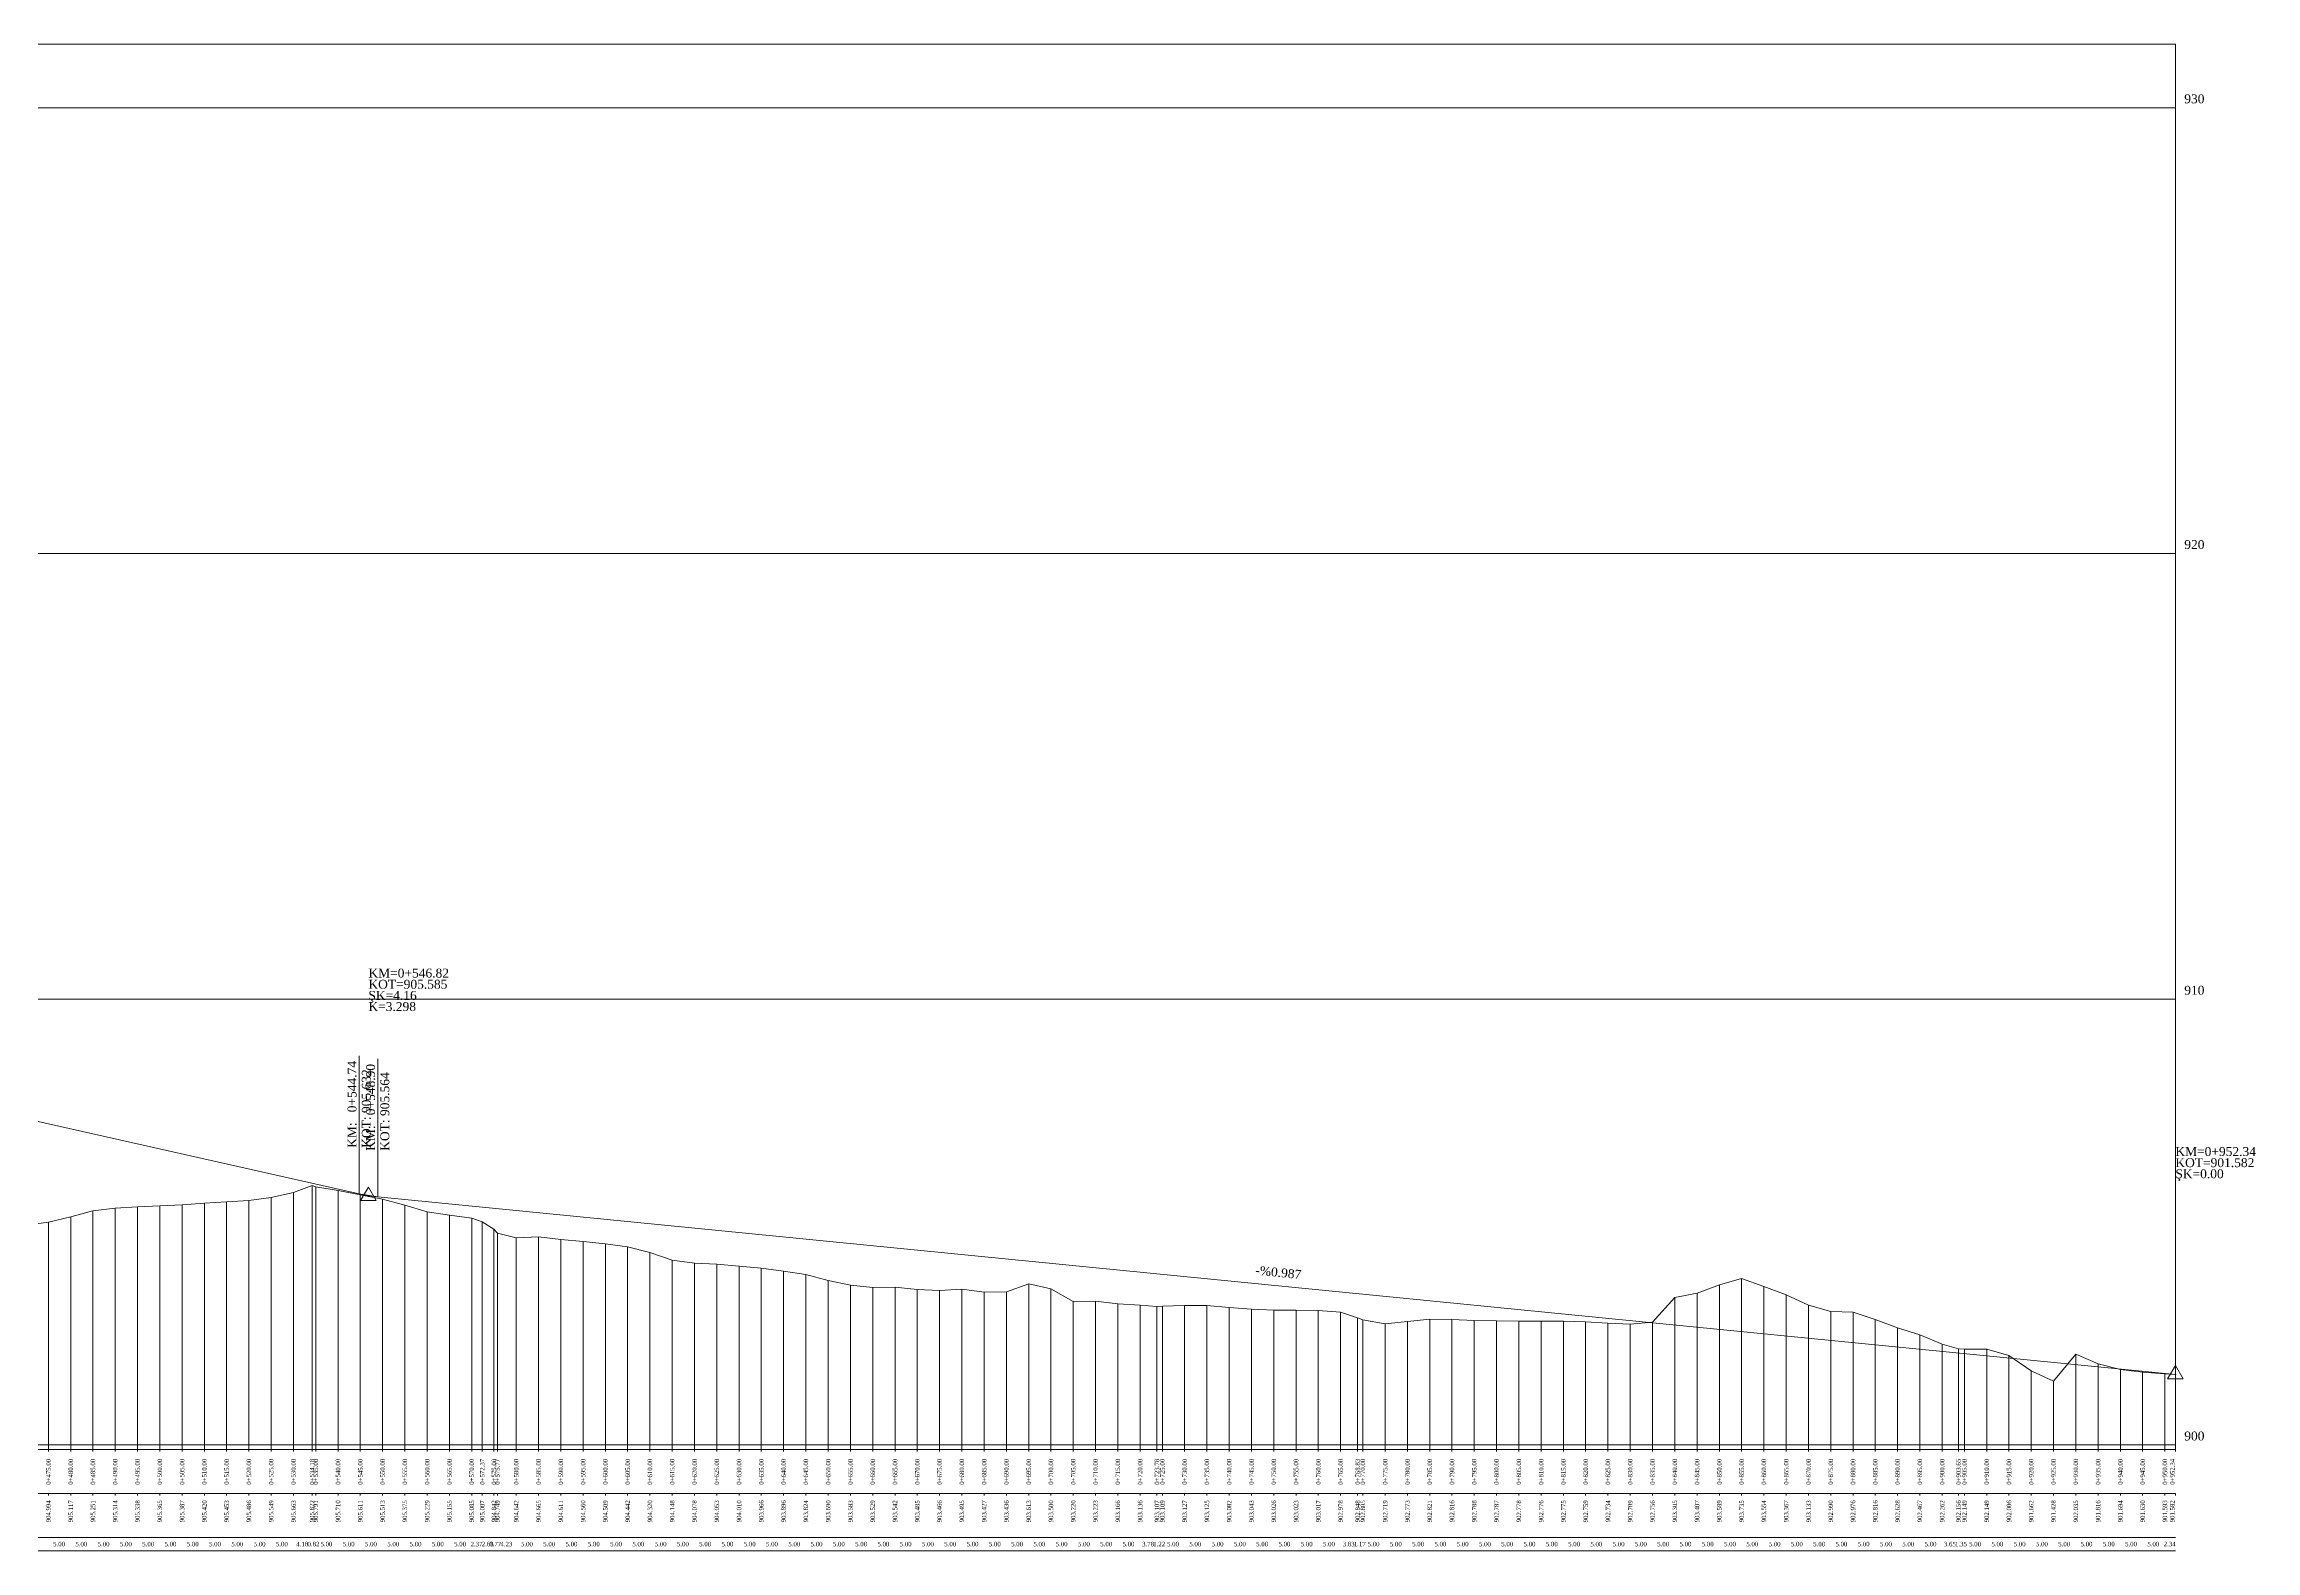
# Model space of a CAD drawing. Header units: metres. Extents: x 478603 to 489313, y 4282657 to 4289463.
# Drawn here: x 484341.9 to 484838.3, y 4287897.8 to 4288235.8 of the extents above; entities that cross this region are included whole.
import ezdxf

# ---------------------------------------------------------------- set-up
doc = ezdxf.new("R2010")
doc.units = ezdxf.units.M
for name, color, linetype, lineweight in [('PL_SEMBOL', 7, 'Continuous', 0), ('PR_ALINMAN', 1, 'Continuous', 0), ('PR_ENK_ARAMESAFE', 5, 'Continuous', 0), ('PR_ENK_EKSEN1', 5, 'Continuous', 0), ('PR_ENK_EKSEN1D', 1, 'Continuous', 0), ('PR_ENK_KM', 18, 'Continuous', 0), ('PR_ENK_Z', 96, 'Continuous', 0), ('PR_KIYAS', 153, 'Continuous', 0), ('PR_KURP', 2, 'Continuous', 0), ('PR_KURP_TF', 4, 'Continuous', 0), ('PR_KURP_TO', 96, 'Continuous', 0), ('PR_OLCEK', 1, 'Continuous', 0), ('PR_PROFIL', 153, 'Continuous', 0), ('PR_TANJANT', 30, 'Continuous', 0)]:
    doc.layers.add(name, color=color, linetype=linetype, lineweight=lineweight)
doc.styles.get("Standard").update_dxf_attribs({"font": 'times.ttf'})

# ---------------------------------------------------------------- blocks, each defined once
blk = doc.blocks.new('3')
at = {"layer": 'PL_SEMBOL'}
for p, q in [((0, 2), (-1.75, -1)), ((0.125, 0.125), (-0.125, -0.125)), ((-0.125, 0.125), (0.125, -0.125)), ((1.75, -1), (0, 2)), ((-1.75, -1), (1.75, -1))]:
    blk.add_line(p, q, dxfattribs=at)

msp = doc.modelspace()

# ---------------------------------------------------------------- linework, layer by layer
at = {"layer": 'PR_ALINMAN'}
for p, q in [((484235.99, 4288017.59), (484412.61, 4287977.86)), ((484416.77, 4287977.18), (484820.21, 4287937.36))]:
    msp.add_line(p, q, dxfattribs=at)
at = {"layer": 'PR_ENK_EKSEN1'}
for p, q in [((484397.87, 4287978.17), (484402.05, 4287979.76)), ((484402.05, 4287979.76), (484402.87, 4287979.45)), ((484402.87, 4287979.45), (484407.87, 4287978.64)), ((484347.87, 4287972.71), (484352.87, 4287974.05)), ((484352.87, 4287974.05), (484357.87, 4287974.68)), ((484357.87, 4287974.68), (484362.87, 4287974.92)), ((484362.87, 4287974.92), (484367.87, 4287975.19)), ((484367.87, 4287975.19), (484372.87, 4287975.41)), ((484372.87, 4287975.41), (484377.87, 4287975.74)), ((484377.87, 4287975.74), (484382.87, 4287976.07)), ((484382.87, 4287976.07), (484387.87, 4287976.4)), ((484387.87, 4287976.4), (484392.87, 4287977.03)), ((484392.87, 4287977.03), (484397.87, 4287978.17)), ((484407.87, 4287978.64), (484412.87, 4287977.65)), ((484412.87, 4287977.65), (484417.87, 4287976.67)), ((484417.87, 4287976.67), (484422.87, 4287975.29)), ((484422.87, 4287975.29), (484427.87, 4287973.83)), ((484427.87, 4287973.83), (484432.87, 4287973.09)), ((484337.87, 4287970.81), (484342.87, 4287971.48)), ((484342.87, 4287971.48), (484347.87, 4287972.71)), ((484432.87, 4287973.09), (484437.87, 4287972.39)), ((484437.87, 4287972.39), (484440.24, 4287971.61)), ((484440.24, 4287971.61), (484442.87, 4287969.96)), ((484442.87, 4287969.96), (484443.64, 4287969.03)), ((484443.64, 4287969.03), (484447.87, 4287967.96)), ((484447.87, 4287967.96), (484452.87, 4287968.19)), ((484452.87, 4287968.19), (484457.87, 4287967.65)), ((484457.87, 4287967.65), (484462.87, 4287967.14)), ((484462.87, 4287967.14), (484467.87, 4287966.63)), ((484467.87, 4287966.63), (484472.87, 4287965.96)), ((484472.87, 4287965.96), (484477.87, 4287964.74)), ((484477.87, 4287964.74), (484482.87, 4287963.02)), ((484482.87, 4287963.02), (484487.87, 4287962.32)), ((484487.87, 4287962.32), (484492.87, 4287962.07)), ((484492.87, 4287962.07), (484497.87, 4287961.64)), ((484497.87, 4287961.64), (484502.87, 4287961.2)), ((484502.87, 4287961.2), (484507.87, 4287960.5)), ((484507.87, 4287960.5), (484512.87, 4287959.78)), ((484512.87, 4287959.78), (484517.87, 4287958.44)), ((484717.87, 4287957.43), (484722.87, 4287958.89)), ((484722.87, 4287958.89), (484727.87, 4287957.08)), ((484517.87, 4287958.44), (484522.87, 4287957.37)), ((484522.87, 4287957.37), (484527.87, 4287956.83)), ((484527.87, 4287956.83), (484532.87, 4287956.96)), ((484532.87, 4287956.96), (484537.87, 4287956.39)), ((484537.87, 4287956.39), (484542.87, 4287956.2)), ((484542.87, 4287956.2), (484547.87, 4287956.49)), ((484547.87, 4287956.49), (484552.87, 4287955.81)), ((484552.87, 4287955.81), (484557.87, 4287955.9)), ((484557.87, 4287955.9), (484562.87, 4287957.67)), ((484562.87, 4287957.67), (484567.87, 4287956.54)), ((484567.87, 4287956.54), (484572.87, 4287953.73)), ((484702.87, 4287949.1), (484707.87, 4287954.59)), ((484707.87, 4287954.59), (484712.87, 4287955.61)), ((484712.87, 4287955.61), (484717.87, 4287957.43)), ((484727.87, 4287957.08), (484732.87, 4287955.21)), ((484732.87, 4287955.21), (484737.87, 4287952.87)), ((484572.87, 4287953.73), (484577.87, 4287953.77)), ((484577.87, 4287953.77), (484582.87, 4287953.19)), ((484582.87, 4287953.19), (484587.87, 4287952.9)), ((484587.87, 4287952.9), (484591.66, 4287952.61)), ((484591.66, 4287952.61), (484592.87, 4287952.63)), ((484592.87, 4287952.63), (484597.87, 4287952.81)), ((484597.87, 4287952.81), (484602.87, 4287952.79)), ((484602.87, 4287952.79), (484607.87, 4287952.36)), ((484607.87, 4287952.36), (484612.87, 4287951.97)), ((484612.87, 4287951.97), (484617.87, 4287951.8)), ((484617.87, 4287951.8), (484622.87, 4287951.77)), ((484622.87, 4287951.77), (484627.87, 4287951.71)), ((484627.87, 4287951.71), (484632.87, 4287951.32)), ((484632.87, 4287951.32), (484636.7, 4287950.02)), ((484636.7, 4287950.02), (484637.87, 4287949.59)), ((484637.87, 4287949.59), (484642.87, 4287948.73)), ((484642.87, 4287948.73), (484647.87, 4287949.26)), ((484647.87, 4287949.26), (484652.87, 4287949.75)), ((484652.87, 4287949.75), (484657.87, 4287949.7)), ((484657.87, 4287949.7), (484662.87, 4287949.42)), ((484662.87, 4287949.42), (484667.87, 4287949.41)), ((484667.87, 4287949.41), (484672.87, 4287949.32)), ((484672.87, 4287949.32), (484677.87, 4287949.3)), ((484677.87, 4287949.3), (484682.87, 4287949.29)), ((484682.87, 4287949.29), (484687.87, 4287949.13)), ((484687.87, 4287949.13), (484692.87, 4287948.88)), ((484697.87, 4287948.63), (484702.87, 4287949.1)), ((484737.87, 4287952.87), (484742.87, 4287951.44)), ((484742.87, 4287951.44), (484747.87, 4287951.3)), ((484747.87, 4287951.3), (484752.87, 4287949.7)), ((484752.87, 4287949.7), (484757.87, 4287947.82)), ((484692.87, 4287948.88), (484697.87, 4287948.63)), ((484757.87, 4287947.82), (484762.87, 4287946.21)), ((484762.87, 4287946.21), (484767.87, 4287944.16)), ((484767.87, 4287944.16), (484771.52, 4287943.1)), ((484771.52, 4287943.1), (484772.87, 4287943.03)), ((484772.87, 4287943.03), (484777.87, 4287943.03)), ((484777.87, 4287943.03), (484782.87, 4287941.6)), ((484782.87, 4287941.6), (484787.87, 4287938.16)), ((484792.87, 4287935.82), (484797.87, 4287941.89)), ((484797.87, 4287941.89), (484802.87, 4287939.7)), ((484802.87, 4287939.7), (484807.87, 4287938.48)), ((484787.87, 4287938.16), (484792.87, 4287935.82)), ((484807.87, 4287938.48), (484812.87, 4287937.84)), ((484812.87, 4287937.84), (484817.87, 4287937.47)), ((484817.87, 4287937.47), (484820.21, 4287937.36))]:
    msp.add_line(p, q, dxfattribs=at)
at = {"layer": 'PR_ENK_EKSEN1D'}
for p, q in [((484402.05, 4287920.54), (484402.05, 4287979.76)), ((484402.87, 4287920.54), (484402.87, 4287979.45)), ((484352.87, 4287920.54), (484352.87, 4287974.05)), ((484357.87, 4287920.54), (484357.87, 4287974.68)), ((484362.87, 4287920.54), (484362.87, 4287974.92)), ((484367.87, 4287920.54), (484367.87, 4287975.19)), ((484372.87, 4287920.54), (484372.87, 4287975.41)), ((484377.87, 4287920.54), (484377.87, 4287975.74)), ((484382.87, 4287920.54), (484382.87, 4287976.07)), ((484387.87, 4287920.54), (484387.87, 4287976.4)), ((484392.87, 4287920.54), (484392.87, 4287977.03)), ((484397.87, 4287920.54), (484397.87, 4287978.17)), ((484407.87, 4287920.54), (484407.87, 4287978.64)), ((484412.87, 4287920.54), (484412.87, 4287977.65)), ((484417.87, 4287920.54), (484417.87, 4287976.67)), ((484422.87, 4287920.54), (484422.87, 4287975.29)), ((484427.87, 4287920.54), (484427.87, 4287973.83)), ((484342.87, 4287920.54), (484342.87, 4287971.48)), ((484347.87, 4287920.54), (484347.87, 4287972.71)), ((484432.87, 4287920.54), (484432.87, 4287973.09)), ((484437.87, 4287920.54), (484437.87, 4287972.39)), ((484440.24, 4287920.54), (484440.24, 4287971.61)), ((484442.87, 4287920.54), (484442.87, 4287969.96)), ((484443.64, 4287920.54), (484443.64, 4287969.03)), ((484447.87, 4287920.54), (484447.87, 4287967.96)), ((484452.87, 4287920.54), (484452.87, 4287968.19)), ((484457.87, 4287920.54), (484457.87, 4287967.65)), ((484462.87, 4287920.54), (484462.87, 4287967.14)), ((484467.87, 4287920.54), (484467.87, 4287966.63)), ((484472.87, 4287920.54), (484472.87, 4287965.96)), ((484477.87, 4287920.54), (484477.87, 4287964.74)), ((484482.87, 4287920.54), (484482.87, 4287963.02)), ((484487.87, 4287920.54), (484487.87, 4287962.32)), ((484492.87, 4287920.54), (484492.87, 4287962.07)), ((484497.87, 4287920.54), (484497.87, 4287961.64)), ((484502.87, 4287920.54), (484502.87, 4287961.2)), ((484507.87, 4287920.54), (484507.87, 4287960.5)), ((484512.87, 4287920.54), (484512.87, 4287959.78)), ((484722.87, 4287920.54), (484722.87, 4287958.89)), ((484517.87, 4287920.54), (484517.87, 4287958.44)), ((484522.87, 4287920.54), (484522.87, 4287957.37)), ((484527.87, 4287920.54), (484527.87, 4287956.83)), ((484532.87, 4287920.54), (484532.87, 4287956.96)), ((484537.87, 4287920.54), (484537.87, 4287956.39)), ((484542.87, 4287920.54), (484542.87, 4287956.2)), ((484547.87, 4287920.54), (484547.87, 4287956.49)), ((484552.87, 4287920.54), (484552.87, 4287955.81)), ((484557.87, 4287920.54), (484557.87, 4287955.9)), ((484562.87, 4287920.54), (484562.87, 4287957.67)), ((484567.87, 4287920.54), (484567.87, 4287956.54)), ((484707.87, 4287920.54), (484707.87, 4287954.59)), ((484712.87, 4287920.54), (484712.87, 4287955.61)), ((484717.87, 4287920.54), (484717.87, 4287957.43)), ((484727.87, 4287920.54), (484727.87, 4287957.08)), ((484732.87, 4287920.54), (484732.87, 4287955.21)), ((484572.87, 4287920.54), (484572.87, 4287953.73)), ((484577.87, 4287920.54), (484577.87, 4287953.77)), ((484582.87, 4287920.54), (484582.87, 4287953.19)), ((484587.87, 4287920.54), (484587.87, 4287952.9)), ((484591.66, 4287920.54), (484591.66, 4287952.61)), ((484592.87, 4287920.54), (484592.87, 4287952.63)), ((484597.87, 4287920.54), (484597.87, 4287952.81)), ((484602.87, 4287920.54), (484602.87, 4287952.79)), ((484607.87, 4287920.54), (484607.87, 4287952.36)), ((484612.87, 4287920.54), (484612.87, 4287951.97)), ((484617.87, 4287920.54), (484617.87, 4287951.8)), ((484622.87, 4287920.54), (484622.87, 4287951.77)), ((484627.87, 4287920.54), (484627.87, 4287951.71)), ((484632.87, 4287920.54), (484632.87, 4287951.32)), ((484636.7, 4287920.54), (484636.7, 4287950.02)), ((484637.87, 4287920.54), (484637.87, 4287949.59)), ((484647.87, 4287920.54), (484647.87, 4287949.26)), ((484652.87, 4287920.54), (484652.87, 4287949.75)), ((484657.87, 4287920.54), (484657.87, 4287949.7)), ((484662.87, 4287920.54), (484662.87, 4287949.42)), ((484667.87, 4287920.54), (484667.87, 4287949.41)), ((484672.87, 4287920.54), (484672.87, 4287949.32)), ((484677.87, 4287920.54), (484677.87, 4287949.3)), ((484682.87, 4287920.54), (484682.87, 4287949.29)), ((484687.87, 4287920.54), (484687.87, 4287949.13)), ((484702.87, 4287920.54), (484702.87, 4287949.1)), ((484737.87, 4287920.54), (484737.87, 4287952.87)), ((484742.87, 4287920.54), (484742.87, 4287951.44)), ((484747.87, 4287920.54), (484747.87, 4287951.3)), ((484752.87, 4287920.54), (484752.87, 4287949.7)), ((484642.87, 4287920.54), (484642.87, 4287948.73)), ((484692.87, 4287920.54), (484692.87, 4287948.88)), ((484697.87, 4287920.54), (484697.87, 4287948.63)), ((484757.87, 4287920.54), (484757.87, 4287947.82)), ((484762.87, 4287920.54), (484762.87, 4287946.21)), ((484767.87, 4287920.54), (484767.87, 4287944.16)), ((484771.52, 4287920.54), (484771.52, 4287943.1)), ((484772.87, 4287920.54), (484772.87, 4287943.03)), ((484777.87, 4287920.54), (484777.87, 4287943.03)), ((484782.87, 4287920.54), (484782.87, 4287941.6)), ((484797.87, 4287920.54), (484797.87, 4287941.89)), ((484802.87, 4287920.54), (484802.87, 4287939.7)), ((484787.87, 4287920.54), (484787.87, 4287938.16)), ((484792.87, 4287920.54), (484792.87, 4287935.82)), ((484807.87, 4287920.54), (484807.87, 4287938.48)), ((484812.87, 4287920.54), (484812.87, 4287937.84)), ((484817.87, 4287920.54), (484817.87, 4287937.47)), ((484820.21, 4287920.54), (484820.21, 4287937.36))]:
    msp.add_line(p, q, dxfattribs=at)
at = {"layer": 'PR_KIYAS'}
for p, q in [((483867.87, 4288221.54), (484820.21, 4288221.54)), ((483867.87, 4288121.54), (484820.21, 4288121.54)), ((483867.87, 4288021.54), (484820.21, 4288021.54)), ((483867.87, 4287921.54), (484820.21, 4287921.54))]:
    msp.add_line(p, q, dxfattribs=at)
at = {"layer": 'PR_KURP'}
msp.add_line((484412.61, 4287977.86), (484416.77, 4287977.18), dxfattribs=at)
at = {"layer": 'PR_KURP_TF'}
msp.add_line((484416.77, 4287977.18), (484416.77, 4288008.18), dxfattribs=at)
at = {"layer": 'PR_KURP_TO'}
msp.add_line((484412.61, 4287977.86), (484412.61, 4288008.86), dxfattribs=at)
at = {"layer": 'PR_OLCEK'}
msp.add_point((484820.21, 4287920.54, 899.9), dxfattribs=at)
at = {"layer": 'PR_PROFIL'}
for p, q in [((483867.87, 4288235.78), (484820.21, 4288235.78)), ((484820.21, 4287920.54), (484820.21, 4288235.78)), ((483847.87, 4287920.54), (484820.21, 4287920.54)), ((484342.87, 4287920.04), (484342.87, 4287920.54)), ((484347.87, 4287920.04), (484347.87, 4287920.54)), ((484352.87, 4287920.04), (484352.87, 4287920.54)), ((484357.87, 4287920.04), (484357.87, 4287920.54)), ((484362.87, 4287920.04), (484362.87, 4287920.54)), ((484367.87, 4287920.04), (484367.87, 4287920.54)), ((484372.87, 4287920.04), (484372.87, 4287920.54)), ((484377.87, 4287920.04), (484377.87, 4287920.54)), ((484382.87, 4287920.04), (484382.87, 4287920.54)), ((484387.87, 4287920.04), (484387.87, 4287920.54)), ((484392.87, 4287920.04), (484392.87, 4287920.54)), ((484397.87, 4287920.04), (484397.87, 4287920.54)), ((484402.05, 4287920.04), (484402.05, 4287920.54)), ((484402.87, 4287920.04), (484402.87, 4287920.54)), ((484407.87, 4287920.04), (484407.87, 4287920.54)), ((484412.87, 4287920.04), (484412.87, 4287920.54)), ((484417.87, 4287920.04), (484417.87, 4287920.54)), ((484422.87, 4287920.04), (484422.87, 4287920.54)), ((484427.87, 4287920.04), (484427.87, 4287920.54)), ((484432.87, 4287920.04), (484432.87, 4287920.54)), ((484437.87, 4287920.04), (484437.87, 4287920.54)), ((484440.24, 4287920.04), (484440.24, 4287920.54)), ((484442.87, 4287920.04), (484442.87, 4287920.54)), ((484443.64, 4287920.04), (484443.64, 4287920.54)), ((484447.87, 4287920.04), (484447.87, 4287920.54)), ((484452.87, 4287920.04), (484452.87, 4287920.54)), ((484457.87, 4287920.04), (484457.87, 4287920.54)), ((484462.87, 4287920.04), (484462.87, 4287920.54)), ((484467.87, 4287920.04), (484467.87, 4287920.54)), ((484472.87, 4287920.04), (484472.87, 4287920.54)), ((484477.87, 4287920.04), (484477.87, 4287920.54)), ((484482.87, 4287920.04), (484482.87, 4287920.54)), ((484487.87, 4287920.04), (484487.87, 4287920.54)), ((484492.87, 4287920.04), (484492.87, 4287920.54)), ((484497.87, 4287920.04), (484497.87, 4287920.54)), ((484502.87, 4287920.04), (484502.87, 4287920.54)), ((484507.87, 4287920.04), (484507.87, 4287920.54)), ((484512.87, 4287920.04), (484512.87, 4287920.54)), ((484517.87, 4287920.04), (484517.87, 4287920.54)), ((484522.87, 4287920.04), (484522.87, 4287920.54)), ((484527.87, 4287920.04), (484527.87, 4287920.54)), ((484532.87, 4287920.04), (484532.87, 4287920.54)), ((484537.87, 4287920.04), (484537.87, 4287920.54)), ((484542.87, 4287920.04), (484542.87, 4287920.54)), ((484547.87, 4287920.04), (484547.87, 4287920.54)), ((484552.87, 4287920.04), (484552.87, 4287920.54)), ((484557.87, 4287920.04), (484557.87, 4287920.54)), ((484562.87, 4287920.04), (484562.87, 4287920.54)), ((484567.87, 4287920.04), (484567.87, 4287920.54)), ((484572.87, 4287920.04), (484572.87, 4287920.54)), ((484577.87, 4287920.04), (484577.87, 4287920.54)), ((484582.87, 4287920.04), (484582.87, 4287920.54)), ((484587.87, 4287920.04), (484587.87, 4287920.54)), ((484591.66, 4287920.04), (484591.66, 4287920.54)), ((484592.87, 4287920.04), (484592.87, 4287920.54)), ((484597.87, 4287920.04), (484597.87, 4287920.54)), ((484602.87, 4287920.04), (484602.87, 4287920.54)), ((484607.87, 4287920.04), (484607.87, 4287920.54)), ((484612.87, 4287920.04), (484612.87, 4287920.54)), ((484617.87, 4287920.04), (484617.87, 4287920.54)), ((484622.87, 4287920.04), (484622.87, 4287920.54)), ((484627.87, 4287920.04), (484627.87, 4287920.54)), ((484632.87, 4287920.04), (484632.87, 4287920.54)), ((484636.7, 4287920.04), (484636.7, 4287920.54)), ((484637.87, 4287920.04), (484637.87, 4287920.54)), ((484642.87, 4287920.04), (484642.87, 4287920.54)), ((484647.87, 4287920.04), (484647.87, 4287920.54)), ((484652.87, 4287920.04), (484652.87, 4287920.54)), ((484657.87, 4287920.04), (484657.87, 4287920.54)), ((484662.87, 4287920.04), (484662.87, 4287920.54)), ((484667.87, 4287920.04), (484667.87, 4287920.54)), ((484672.87, 4287920.04), (484672.87, 4287920.54)), ((484677.87, 4287920.04), (484677.87, 4287920.54)), ((484682.87, 4287920.04), (484682.87, 4287920.54)), ((484687.87, 4287920.04), (484687.87, 4287920.54)), ((484692.87, 4287920.04), (484692.87, 4287920.54)), ((484697.87, 4287920.04), (484697.87, 4287920.54)), ((484702.87, 4287920.04), (484702.87, 4287920.54)), ((484707.87, 4287920.04), (484707.87, 4287920.54)), ((484712.87, 4287920.04), (484712.87, 4287920.54)), ((484717.87, 4287920.04), (484717.87, 4287920.54)), ((484722.87, 4287920.04), (484722.87, 4287920.54)), ((484727.87, 4287920.04), (484727.87, 4287920.54)), ((484732.87, 4287920.04), (484732.87, 4287920.54)), ((484737.87, 4287920.04), (484737.87, 4287920.54)), ((484742.87, 4287920.04), (484742.87, 4287920.54)), ((484747.87, 4287920.04), (484747.87, 4287920.54)), ((484752.87, 4287920.04), (484752.87, 4287920.54)), ((484757.87, 4287920.04), (484757.87, 4287920.54)), ((484762.87, 4287920.04), (484762.87, 4287920.54)), ((484767.87, 4287920.04), (484767.87, 4287920.54)), ((484771.52, 4287920.04), (484771.52, 4287920.54)), ((484772.87, 4287920.04), (484772.87, 4287920.54)), ((484777.87, 4287920.04), (484777.87, 4287920.54)), ((484782.87, 4287920.04), (484782.87, 4287920.54)), ((484787.87, 4287920.04), (484787.87, 4287920.54)), ((484792.87, 4287920.04), (484792.87, 4287920.54)), ((484797.87, 4287920.04), (484797.87, 4287920.54)), ((484802.87, 4287920.04), (484802.87, 4287920.54)), ((484807.87, 4287920.04), (484807.87, 4287920.54)), ((484812.87, 4287920.04), (484812.87, 4287920.54)), ((484817.87, 4287920.04), (484817.87, 4287920.54)), ((484820.21, 4287920.04), (484820.21, 4287920.54)), ((483847.87, 4287910.66), (484820.21, 4287910.66)), ((484342.87, 4287910.16), (484342.87, 4287910.66)), ((484347.87, 4287910.16), (484347.87, 4287910.66)), ((484352.87, 4287910.16), (484352.87, 4287910.66)), ((484357.87, 4287910.16), (484357.87, 4287910.66)), ((484362.87, 4287910.16), (484362.87, 4287910.66)), ((484367.87, 4287910.16), (484367.87, 4287910.66)), ((484372.87, 4287910.16), (484372.87, 4287910.66)), ((484377.87, 4287910.16), (484377.87, 4287910.66)), ((484382.87, 4287910.16), (484382.87, 4287910.66)), ((484387.87, 4287910.16), (484387.87, 4287910.66)), ((484392.87, 4287910.16), (484392.87, 4287910.66)), ((484397.87, 4287910.16), (484397.87, 4287910.66)), ((484402.05, 4287910.16), (484402.05, 4287910.66)), ((484402.87, 4287910.16), (484402.87, 4287910.66)), ((484407.87, 4287910.16), (484407.87, 4287910.66)), ((484412.87, 4287910.16), (484412.87, 4287910.66)), ((484417.87, 4287910.16), (484417.87, 4287910.66)), ((484422.87, 4287910.16), (484422.87, 4287910.66)), ((484427.87, 4287910.16), (484427.87, 4287910.66)), ((484432.87, 4287910.16), (484432.87, 4287910.66)), ((484437.87, 4287910.16), (484437.87, 4287910.66)), ((484440.24, 4287910.16), (484440.24, 4287910.66)), ((484442.87, 4287910.16), (484442.87, 4287910.66)), ((484443.64, 4287910.16), (484443.64, 4287910.66)), ((484447.87, 4287910.16), (484447.87, 4287910.66)), ((484452.87, 4287910.16), (484452.87, 4287910.66)), ((484457.87, 4287910.16), (484457.87, 4287910.66)), ((484462.87, 4287910.16), (484462.87, 4287910.66)), ((484467.87, 4287910.16), (484467.87, 4287910.66)), ((484472.87, 4287910.16), (484472.87, 4287910.66)), ((484477.87, 4287910.16), (484477.87, 4287910.66)), ((484482.87, 4287910.16), (484482.87, 4287910.66)), ((484487.87, 4287910.16), (484487.87, 4287910.66)), ((484492.87, 4287910.16), (484492.87, 4287910.66)), ((484497.87, 4287910.16), (484497.87, 4287910.66)), ((484502.87, 4287910.16), (484502.87, 4287910.66)), ((484507.87, 4287910.16), (484507.87, 4287910.66)), ((484512.87, 4287910.16), (484512.87, 4287910.66)), ((484517.87, 4287910.16), (484517.87, 4287910.66)), ((484522.87, 4287910.16), (484522.87, 4287910.66)), ((484527.87, 4287910.16), (484527.87, 4287910.66)), ((484532.87, 4287910.16), (484532.87, 4287910.66)), ((484537.87, 4287910.16), (484537.87, 4287910.66)), ((484542.87, 4287910.16), (484542.87, 4287910.66)), ((484547.87, 4287910.16), (484547.87, 4287910.66)), ((484552.87, 4287910.16), (484552.87, 4287910.66)), ((484557.87, 4287910.16), (484557.87, 4287910.66)), ((484562.87, 4287910.16), (484562.87, 4287910.66)), ((484567.87, 4287910.16), (484567.87, 4287910.66)), ((484572.87, 4287910.16), (484572.87, 4287910.66)), ((484577.87, 4287910.16), (484577.87, 4287910.66)), ((484582.87, 4287910.16), (484582.87, 4287910.66)), ((484587.87, 4287910.16), (484587.87, 4287910.66)), ((484591.66, 4287910.16), (484591.66, 4287910.66)), ((484592.87, 4287910.16), (484592.87, 4287910.66)), ((484597.87, 4287910.16), (484597.87, 4287910.66)), ((484602.87, 4287910.16), (484602.87, 4287910.66)), ((484607.87, 4287910.16), (484607.87, 4287910.66)), ((484612.87, 4287910.16), (484612.87, 4287910.66)), ((484617.87, 4287910.16), (484617.87, 4287910.66)), ((484622.87, 4287910.16), (484622.87, 4287910.66)), ((484627.87, 4287910.16), (484627.87, 4287910.66)), ((484632.87, 4287910.16), (484632.87, 4287910.66)), ((484636.7, 4287910.16), (484636.7, 4287910.66)), ((484637.87, 4287910.16), (484637.87, 4287910.66)), ((484642.87, 4287910.16), (484642.87, 4287910.66)), ((484647.87, 4287910.16), (484647.87, 4287910.66)), ((484652.87, 4287910.16), (484652.87, 4287910.66)), ((484657.87, 4287910.16), (484657.87, 4287910.66)), ((484662.87, 4287910.16), (484662.87, 4287910.66)), ((484667.87, 4287910.16), (484667.87, 4287910.66)), ((484672.87, 4287910.16), (484672.87, 4287910.66)), ((484677.87, 4287910.16), (484677.87, 4287910.66)), ((484682.87, 4287910.16), (484682.87, 4287910.66)), ((484687.87, 4287910.16), (484687.87, 4287910.66)), ((484692.87, 4287910.16), (484692.87, 4287910.66)), ((484697.87, 4287910.16), (484697.87, 4287910.66)), ((484702.87, 4287910.16), (484702.87, 4287910.66)), ((484707.87, 4287910.16), (484707.87, 4287910.66)), ((484712.87, 4287910.16), (484712.87, 4287910.66)), ((484717.87, 4287910.16), (484717.87, 4287910.66)), ((484722.87, 4287910.16), (484722.87, 4287910.66)), ((484727.87, 4287910.16), (484727.87, 4287910.66)), ((484732.87, 4287910.16), (484732.87, 4287910.66)), ((484737.87, 4287910.16), (484737.87, 4287910.66)), ((484742.87, 4287910.16), (484742.87, 4287910.66)), ((484747.87, 4287910.16), (484747.87, 4287910.66)), ((484752.87, 4287910.16), (484752.87, 4287910.66)), ((484757.87, 4287910.16), (484757.87, 4287910.66)), ((484762.87, 4287910.16), (484762.87, 4287910.66)), ((484767.87, 4287910.16), (484767.87, 4287910.66)), ((484771.52, 4287910.16), (484771.52, 4287910.66)), ((484772.87, 4287910.16), (484772.87, 4287910.66)), ((484777.87, 4287910.16), (484777.87, 4287910.66)), ((484782.87, 4287910.16), (484782.87, 4287910.66)), ((484787.87, 4287910.16), (484787.87, 4287910.66)), ((484792.87, 4287910.16), (484792.87, 4287910.66)), ((484797.87, 4287910.16), (484797.87, 4287910.66)), ((484802.87, 4287910.16), (484802.87, 4287910.66)), ((484807.87, 4287910.16), (484807.87, 4287910.66)), ((484812.87, 4287910.16), (484812.87, 4287910.66)), ((484817.87, 4287910.16), (484817.87, 4287910.66)), ((484820.21, 4287910.16), (484820.21, 4287910.66)), ((483847.87, 4287900.79), (484820.21, 4287900.79)), ((483847.87, 4287897.79), (484820.21, 4287897.79))]:
    msp.add_line(p, q, dxfattribs=at)
at = {"layer": 'PR_TANJANT'}
for p, q in [((484412.61, 4287977.86), (484414.69, 4287977.39)), ((484414.69, 4287977.39), (484416.77, 4287977.18))]:
    msp.add_line(p, q, dxfattribs=at)

# ---------------------------------------------------------------- block references
at = {"layer": 'PR_ALINMAN'}
for p in [(484414.69, 4287977.39), (484820.21, 4287937.36)]:
    msp.add_blockref('3', p, dxfattribs=at)

# ---------------------------------------------------------------- texts
for s, p in [('KM=0+546.82', (484414.69, 4288026.39)), ('KOT=905.585', (484414.69, 4288023.89)), ('ŞK=4.16', (484414.69, 4288021.39)), ('K=3.298', (484414.69, 4288018.89)), ('KM=0+952.34', (484820.21, 4287986.36)), ('KOT=901.582', (484820.21, 4287983.86)), ('ŞK=0.00', (484820.21, 4287981.36))]:
    msp.add_text(s, height=2, dxfattribs=at).set_placement(p)
msp.add_text('-%0.987', height=2, rotation=354.3618, dxfattribs=at).set_placement((484613.67, 4287959.76))
at = {"layer": 'PR_ENK_ARAMESAFE'}
for s, p in [('5.00', (484343.93, 4287898.79)), ('5.00', (484348.93, 4287898.79)), ('5.00', (484353.93, 4287898.79)), ('5.00', (484358.93, 4287898.79)), ('5.00', (484363.93, 4287898.79)), ('5.00', (484368.93, 4287898.79)), ('5.00', (484373.93, 4287898.79)), ('5.00', (484378.93, 4287898.79)), ('5.00', (484383.93, 4287898.79)), ('5.00', (484388.93, 4287898.79)), ('5.00', (484393.93, 4287898.79)), ('4.18', (484398.52, 4287898.79)), ('0.82', (484401.02, 4287898.79)), ('5.00', (484403.93, 4287898.79)), ('5.00', (484408.93, 4287898.79)), ('5.00', (484413.93, 4287898.79)), ('5.00', (484418.93, 4287898.79)), ('5.00', (484423.93, 4287898.79)), ('5.00', (484428.93, 4287898.79)), ('5.00', (484433.93, 4287898.79)), ('2.37', (484437.62, 4287898.79)), ('2.63', (484440.12, 4287898.79)), ('0.77', (484441.82, 4287898.79)), ('4.23', (484444.32, 4287898.79)), ('5.00', (484448.93, 4287898.79)), ('5.00', (484453.93, 4287898.79)), ('5.00', (484458.93, 4287898.79)), ('5.00', (484463.93, 4287898.79)), ('5.00', (484468.93, 4287898.79)), ('5.00', (484473.93, 4287898.79)), ('5.00', (484478.93, 4287898.79)), ('5.00', (484483.93, 4287898.79)), ('5.00', (484488.93, 4287898.79)), ('5.00', (484493.93, 4287898.79)), ('5.00', (484498.93, 4287898.79)), ('5.00', (484503.93, 4287898.79)), ('5.00', (484508.93, 4287898.79)), ('5.00', (484513.93, 4287898.79)), ('5.00', (484518.93, 4287898.79)), ('5.00', (484523.93, 4287898.79)), ('5.00', (484528.93, 4287898.79)), ('5.00', (484533.93, 4287898.79)), ('5.00', (484538.93, 4287898.79)), ('5.00', (484543.93, 4287898.79)), ('5.00', (484548.93, 4287898.79)), ('5.00', (484553.93, 4287898.79)), ('5.00', (484558.93, 4287898.79)), ('5.00', (484563.93, 4287898.79)), ('5.00', (484568.93, 4287898.79)), ('5.00', (484573.93, 4287898.79)), ('5.00', (484578.93, 4287898.79)), ('5.00', (484583.93, 4287898.79)), ('3.78', (484588.33, 4287898.79)), ('1.22', (484590.83, 4287898.79)), ('5.00', (484593.93, 4287898.79)), ('5.00', (484598.93, 4287898.79)), ('5.00', (484603.93, 4287898.79)), ('5.00', (484608.93, 4287898.79)), ('5.00', (484613.93, 4287898.79)), ('5.00', (484618.93, 4287898.79)), ('5.00', (484623.93, 4287898.79)), ('5.00', (484628.93, 4287898.79)), ('3.83', (484633.35, 4287898.79)), ('1.17', (484635.85, 4287898.79)), ('5.00', (484638.93, 4287898.79)), ('5.00', (484643.93, 4287898.79)), ('5.00', (484648.93, 4287898.79)), ('5.00', (484653.93, 4287898.79)), ('5.00', (484658.93, 4287898.79)), ('5.00', (484663.93, 4287898.79)), ('5.00', (484668.93, 4287898.79)), ('5.00', (484673.93, 4287898.79)), ('5.00', (484678.93, 4287898.79)), ('5.00', (484683.93, 4287898.79)), ('5.00', (484688.93, 4287898.79)), ('5.00', (484693.93, 4287898.79)), ('5.00', (484698.93, 4287898.79)), ('5.00', (484703.93, 4287898.79)), ('5.00', (484708.93, 4287898.79)), ('5.00', (484713.93, 4287898.79)), ('5.00', (484718.93, 4287898.79)), ('5.00', (484723.93, 4287898.79)), ('5.00', (484728.93, 4287898.79)), ('5.00', (484733.93, 4287898.79)), ('5.00', (484738.93, 4287898.79)), ('5.00', (484743.93, 4287898.79)), ('5.00', (484748.93, 4287898.79)), ('5.00', (484753.93, 4287898.79)), ('5.00', (484758.93, 4287898.79)), ('5.00', (484763.93, 4287898.79)), ('3.65', (484768.26, 4287898.79)), ('1.35', (484770.76, 4287898.79)), ('5.00', (484773.93, 4287898.79)), ('5.00', (484778.93, 4287898.79)), ('5.00', (484783.93, 4287898.79)), ('5.00', (484788.93, 4287898.79)), ('5.00', (484793.93, 4287898.79)), ('5.00', (484798.93, 4287898.79)), ('5.00', (484803.93, 4287898.79)), ('5.00', (484808.93, 4287898.79)), ('5.00', (484813.93, 4287898.79)), ('2.34', (484817.6, 4287898.79))]:
    msp.add_text(s, height=1, dxfattribs=at).set_placement(p)
at = {"layer": 'PR_ENK_KM'}
for s, p in [('  0+475.00', (484343.37, 4287911.83)), ('  0+480.00', (484348.37, 4287911.83)), ('  0+485.00', (484353.37, 4287911.83)), ('  0+490.00', (484358.37, 4287911.83)), ('  0+495.00', (484363.37, 4287911.83)), ('  0+500.00', (484368.37, 4287911.83)), ('  0+505.00', (484373.37, 4287911.83)), ('  0+510.00', (484378.37, 4287911.83)), ('  0+515.00', (484383.37, 4287911.83)), ('  0+520.00', (484388.37, 4287911.83)), ('  0+525.00', (484393.37, 4287911.83)), ('  0+530.00', (484398.37, 4287911.83)), ('  0+534.18', (484402.55, 4287911.83)), ('  0+535.00', (484403.37, 4287911.83)), ('  0+540.00', (484408.37, 4287911.83)), ('  0+545.00', (484413.37, 4287911.83)), ('  0+550.00', (484418.37, 4287911.83)), ('  0+555.00', (484423.37, 4287911.83)), ('  0+560.00', (484428.37, 4287911.83)), ('  0+565.00', (484433.37, 4287911.83)), ('  0+570.00', (484438.37, 4287911.83)), ('  0+572.37', (484440.74, 4287911.83)), ('  0+575.00', (484443.37, 4287911.83)), ('  0+575.77', (484444.14, 4287911.83)), ('  0+580.00', (484448.37, 4287911.83)), ('  0+585.00', (484453.37, 4287911.83)), ('  0+590.00', (484458.37, 4287911.83)), ('  0+595.00', (484463.37, 4287911.83)), ('  0+600.00', (484468.37, 4287911.83)), ('  0+605.00', (484473.37, 4287911.83)), ('  0+610.00', (484478.37, 4287911.83)), ('  0+615.00', (484483.37, 4287911.83)), ('  0+620.00', (484488.37, 4287911.83)), ('  0+625.00', (484493.37, 4287911.83)), ('  0+630.00', (484498.37, 4287911.83)), ('  0+635.00', (484503.37, 4287911.83)), ('  0+640.00', (484508.37, 4287911.83)), ('  0+645.00', (484513.37, 4287911.83)), ('  0+650.00', (484518.37, 4287911.83)), ('  0+655.00', (484523.37, 4287911.83)), ('  0+660.00', (484528.37, 4287911.83)), ('  0+665.00', (484533.37, 4287911.83)), ('  0+670.00', (484538.37, 4287911.83)), ('  0+675.00', (484543.37, 4287911.83)), ('  0+680.00', (484548.37, 4287911.83)), ('  0+685.00', (484553.37, 4287911.83)), ('  0+690.00', (484558.37, 4287911.83)), ('  0+695.00', (484563.37, 4287911.83)), ('  0+700.00', (484568.37, 4287911.83)), ('  0+705.00', (484573.37, 4287911.83)), ('  0+710.00', (484578.37, 4287911.83)), ('  0+715.00', (484583.37, 4287911.83)), ('  0+720.00', (484588.37, 4287911.83)), ('  0+723.78', (484592.16, 4287911.83)), ('  0+725.00', (484593.37, 4287911.83)), ('  0+730.00', (484598.37, 4287911.83)), ('  0+735.00', (484603.37, 4287911.83)), ('  0+740.00', (484608.37, 4287911.83)), ('  0+745.00', (484613.37, 4287911.83)), ('  0+750.00', (484618.37, 4287911.83)), ('  0+755.00', (484623.37, 4287911.83)), ('  0+760.00', (484628.37, 4287911.83)), ('  0+765.00', (484633.37, 4287911.83)), ('  0+768.83', (484637.2, 4287911.83)), ('  0+770.00', (484638.37, 4287911.83)), ('  0+775.00', (484643.37, 4287911.83)), ('  0+780.00', (484648.37, 4287911.83)), ('  0+785.00', (484653.37, 4287911.83)), ('  0+790.00', (484658.37, 4287911.83)), ('  0+795.00', (484663.37, 4287911.83)), ('  0+800.00', (484668.37, 4287911.83)), ('  0+805.00', (484673.37, 4287911.83)), ('  0+810.00', (484678.37, 4287911.83)), ('  0+815.00', (484683.37, 4287911.83)), ('  0+820.00', (484688.37, 4287911.83)), ('  0+825.00', (484693.37, 4287911.83)), ('  0+830.00', (484698.37, 4287911.83)), ('  0+835.00', (484703.37, 4287911.83)), ('  0+840.00', (484708.37, 4287911.83)), ('  0+845.00', (484713.37, 4287911.83)), ('  0+850.00', (484718.37, 4287911.83)), ('  0+855.00', (484723.37, 4287911.83)), ('  0+860.00', (484728.37, 4287911.83)), ('  0+865.00', (484733.37, 4287911.83)), ('  0+870.00', (484738.37, 4287911.83)), ('  0+875.00', (484743.37, 4287911.83)), ('  0+880.00', (484748.37, 4287911.83)), ('  0+885.00', (484753.37, 4287911.83)), ('  0+890.00', (484758.37, 4287911.83)), ('  0+895.00', (484763.37, 4287911.83)), ('  0+900.00', (484768.37, 4287911.83)), ('  0+903.65', (484772.02, 4287911.83)), ('  0+905.00', (484773.37, 4287911.83)), ('  0+910.00', (484778.37, 4287911.83)), ('  0+915.00', (484783.37, 4287911.83)), ('  0+920.00', (484788.37, 4287911.83)), ('  0+925.00', (484793.37, 4287911.83)), ('  0+930.00', (484798.37, 4287911.83)), ('  0+935.00', (484803.37, 4287911.83)), ('  0+940.00', (484808.37, 4287911.83)), ('  0+945.00', (484813.37, 4287911.83)), ('  0+950.00', (484818.37, 4287911.83)), ('  0+952.34', (484820.04, 4287911.83))]:
    msp.add_text(s, height=1, rotation=90, dxfattribs=at).set_placement(p)
at = {"layer": 'PR_ENK_Z'}
for s, p in [('904.994', (484343.37, 4287904.16)), ('905.117', (484348.37, 4287904.16)), ('905.251', (484353.37, 4287904.16)), ('905.314', (484358.37, 4287904.16)), ('905.338', (484363.37, 4287904.16)), ('905.365', (484368.37, 4287904.16)), ('905.387', (484373.37, 4287904.16)), ('905.420', (484378.37, 4287904.16)), ('905.453', (484383.37, 4287904.16)), ('905.486', (484388.37, 4287904.16)), ('905.549', (484393.37, 4287904.16)), ('905.663', (484398.37, 4287904.16)), ('905.822', (484402.55, 4287904.16)), ('905.791', (484403.37, 4287904.16)), ('905.710', (484408.37, 4287904.16)), ('905.611', (484413.37, 4287904.16)), ('905.513', (484418.37, 4287904.16)), ('905.375', (484423.37, 4287904.16)), ('905.229', (484428.37, 4287904.16)), ('905.155', (484433.37, 4287904.16)), ('905.085', (484438.37, 4287904.16)), ('905.007', (484440.74, 4287904.16)), ('904.842', (484443.37, 4287904.16)), ('904.749', (484444.14, 4287904.16)), ('904.642', (484448.37, 4287904.16)), ('904.665', (484453.37, 4287904.16)), ('904.611', (484458.37, 4287904.16)), ('904.560', (484463.37, 4287904.16)), ('904.509', (484468.37, 4287904.16)), ('904.442', (484473.37, 4287904.16)), ('904.320', (484478.37, 4287904.16)), ('904.148', (484483.37, 4287904.16)), ('904.078', (484488.37, 4287904.16)), ('904.053', (484493.37, 4287904.16)), ('904.010', (484498.37, 4287904.16)), ('903.966', (484503.37, 4287904.16)), ('903.896', (484508.37, 4287904.16)), ('903.824', (484513.37, 4287904.16)), ('903.690', (484518.37, 4287904.16)), ('903.583', (484523.37, 4287904.16)), ('903.529', (484528.37, 4287904.16)), ('903.542', (484533.37, 4287904.16)), ('903.485', (484538.37, 4287904.16)), ('903.466', (484543.37, 4287904.16)), ('903.495', (484548.37, 4287904.16)), ('903.427', (484553.37, 4287904.16)), ('903.436', (484558.37, 4287904.16)), ('903.613', (484563.37, 4287904.16)), ('903.500', (484568.37, 4287904.16)), ('903.220', (484573.37, 4287904.16)), ('903.223', (484578.37, 4287904.16)), ('903.166', (484583.37, 4287904.16)), ('903.136', (484588.37, 4287904.16)), ('903.107', (484592.16, 4287904.16)), ('903.109', (484593.37, 4287904.16)), ('903.127', (484598.37, 4287904.16)), ('903.125', (484603.37, 4287904.16)), ('903.082', (484608.37, 4287904.16)), ('903.043', (484613.37, 4287904.16)), ('903.026', (484618.37, 4287904.16)), ('903.023', (484623.37, 4287904.16)), ('903.017', (484628.37, 4287904.16)), ('902.978', (484633.37, 4287904.16)), ('902.848', (484637.2, 4287904.16)), ('902.805', (484638.37, 4287904.16)), ('902.719', (484643.37, 4287904.16)), ('902.773', (484648.37, 4287904.16)), ('902.821', (484653.37, 4287904.16)), ('902.816', (484658.37, 4287904.16)), ('902.788', (484663.37, 4287904.16)), ('902.787', (484668.37, 4287904.16)), ('902.778', (484673.37, 4287904.16)), ('902.776', (484678.37, 4287904.16)), ('902.775', (484683.37, 4287904.16)), ('902.759', (484688.37, 4287904.16)), ('902.734', (484693.37, 4287904.16)), ('902.709', (484698.37, 4287904.16)), ('902.756', (484703.37, 4287904.16)), ('903.305', (484708.37, 4287904.16)), ('903.407', (484713.37, 4287904.16)), ('903.589', (484718.37, 4287904.16)), ('903.735', (484723.37, 4287904.16)), ('903.554', (484728.37, 4287904.16)), ('903.367', (484733.37, 4287904.16)), ('903.133', (484738.37, 4287904.16)), ('902.990', (484743.37, 4287904.16)), ('902.976', (484748.37, 4287904.16)), ('902.816', (484753.37, 4287904.16)), ('902.628', (484758.37, 4287904.16)), ('902.467', (484763.37, 4287904.16)), ('902.262', (484768.37, 4287904.16)), ('902.156', (484772.02, 4287904.16)), ('902.149', (484773.37, 4287904.16)), ('902.149', (484778.37, 4287904.16)), ('902.006', (484783.37, 4287904.16)), ('901.662', (484788.37, 4287904.16)), ('901.428', (484793.37, 4287904.16)), ('902.035', (484798.37, 4287904.16)), ('901.816', (484803.37, 4287904.16)), ('901.694', (484808.37, 4287904.16)), ('901.630', (484813.37, 4287904.16)), ('901.593', (484818.37, 4287904.16)), ('901.582', (484820.04, 4287904.16))]:
    msp.add_text(s, height=1, rotation=90, dxfattribs=at).set_placement(p)
at = {"layer": 'PR_KURP_TF'}
for s, p in [('KM:   0+548.90', (484416.17, 4287987.52)), ('KOT: 905.564', (484419.37, 4287987.52))]:
    msp.add_text(s, height=2, rotation=90, dxfattribs=at).set_placement(p)
at = {"layer": 'PR_KURP_TO'}
for s, p in [('KM:   0+544.74', (484412.01, 4287988.19)), ('KOT: 905.632', (484415.21, 4287988.19))]:
    msp.add_text(s, height=2, rotation=90, dxfattribs=at).set_placement(p)
at = {"layer": 'PR_PROFIL'}
for s, p in [('930', (484822.21, 4288222.54)), ('920', (484822.21, 4288122.54)), ('910', (484822.21, 4288022.54)), ('900', (484822.21, 4287922.54))]:
    msp.add_text(s, height=2, dxfattribs=at).set_placement(p)

doc.saveas('drawing.dxf')
